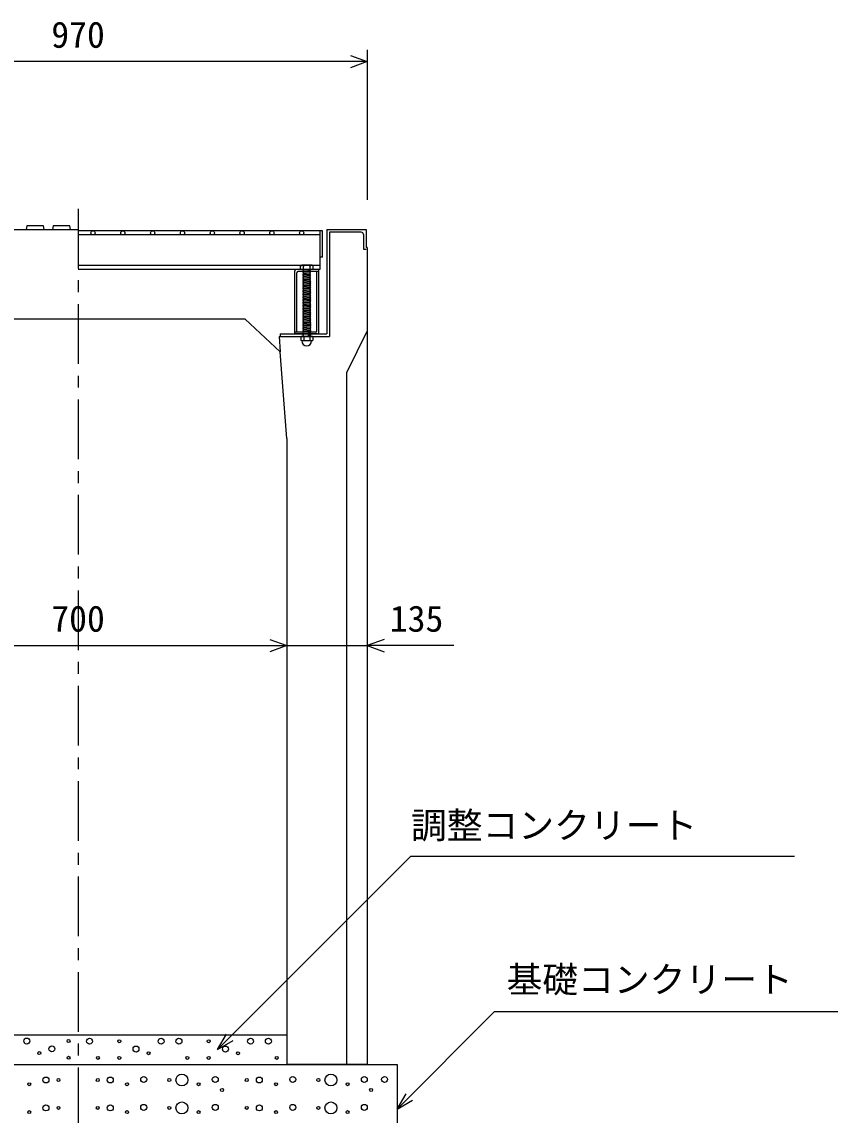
# Model space of a CAD drawing. Units: millimetres, scale not verified. Extents: x -16800 to 16800, y -5940 to 5940.
# Drawn here: x 2306 to 3661, y -1897 to -63 of the extents above; entities that cross this region are included whole.
import ezdxf
from ezdxf.enums import TextEntityAlignment as Align

# ---------------------------------------------------------------- set-up
doc = ezdxf.new("R2010")
doc.units = ezdxf.units.MM
doc.header["$LTSCALE"] = 20
doc.linetypes.add('CHAIN1', pattern=[8, 5, -1, 1, -1])
doc.linetypes.add('DOTTED', pattern=[1.75, 0.25, -1.5])
for name, color, linetype, lineweight in [('0-0_DIM', 7, 'Continuous', 25), ('0-2_HATCH', 6, 'Continuous', 25), ('0-5_OUTLINE', 3, 'Continuous', 25)]:
    doc.layers.add(name, color=color, linetype=linetype, lineweight=lineweight)
doc.styles.add('ＭＳ ゴシック', font='')
doc.styles.get('ＭＳ ゴシック').set_extended_font_data('MS Gothic')

msp = doc.modelspace()

# ---------------------------------------------------------------- linework, layer by layer
at = {"layer": '0-0_DIM'}
for p, q in [((2885, -109.92), (2885, -361.66)), ((2885, -129.92), (1915, -129.92)), ((2050, -1109.14), (2750, -1109.14)), ((2750, -1109.14), (2885, -1109.14)), ((3030.1, -1109.14), (2885, -1109.14)), ((3098.65, -1723.01), (2935, -1886.66)), ((3098.65, -1723.01), (3745.53, -1723.01)), ((2633.82, -1786.66), (2648.82, -1760.68)), ((2633.82, -1786.66), (2659.8, -1771.66)), ((2935, -1886.66), (2950, -1860.68)), ((2935, -1886.66), (2960.98, -1871.66))]:
    msp.add_line(p, q, dxfattribs=at)
at = {"layer": '0-0_DIM', "linetype": 'CHAIN1'}
msp.add_line((2400, -376.66), (2400, -2161.66), dxfattribs=at)
at = {"layer": '0-0_DIM'}
for points in [[(2856.85, -119.66), (2885.04, -129.92), (2856.85, -140.18)], [(2721.81, -1098.88), (2750, -1109.14), (2721.81, -1119.4)], [(2913.19, -1098.88), (2885, -1109.14), (2913.19, -1119.4)], [(2633.82, -1786.66), (2958.29, -1462.2), (3601.84, -1462.2)]]:
    msp.add_lwpolyline(points, dxfattribs=at)
at = {"layer": '0-2_HATCH'}
for p, q in [((2810, -413.66), (2400, -413.66)), ((2805.5, -420.66), (2400, -420.66)), ((2805.5, -413.66), (2805.5, -478.66)), ((2810, -457.66), (2810, -413.66)), ((2817, -411.66), (2817, -586.66)), ((2821.5, -416.16), (2821.5, -591.16)), ((2875, -416.16), (2821.5, -416.16)), ((2878.5, -419.66), (2878.5, -444.66)), ((2810, -457.66), (2805.5, -457.66)), ((2878.5, -444.66), (2883, -444.66)), ((2774.32, -471.66), (2400, -471.66)), ((2775, -471.16), (2773, -472.66)), ((2773, -478.66), (2773, -472.66)), ((2773.33, -472.39), (2775, -471.16)), ((2792, -471.16), (2775, -471.16)), ((2778, -478.66), (2778, -472.66)), ((2789, -478.66), (2789, -472.66)), ((2793.67, -472.39), (2792, -471.16)), ((2805.5, -471.66), (2792.68, -471.66)), ((2794, -478.66), (2794, -472.66)), ((2805.5, -478.66), (2400, -478.66)), ((2763.5, -586.66), (2763.5, -480.66)), ((2803.5, -478.66), (2765.5, -478.66)), ((2766.7, -583.46), (2766.7, -483.86)), ((2803.5, -481.86), (2768.7, -481.86)), ((2794, -478.66), (2773, -478.66)), ((2777, -478.66), (2790, -478.66)), ((2777, -479.66), (2778, -478.66)), ((2778, -480.66), (2777, -479.66)), ((2777, -481.66), (2778, -480.66)), ((2778, -482.66), (2777, -481.66)), ((2777, -483.66), (2778, -482.66)), ((2790, -482.66), (2777, -483.66)), ((2778, -484.66), (2777, -483.66)), ((2777, -485.66), (2778, -484.66)), ((2790, -484.66), (2777, -485.66)), ((2778, -486.66), (2777, -485.66)), ((2777, -487.66), (2778, -486.66)), ((2790, -486.66), (2777, -487.66)), ((2778, -488.66), (2777, -487.66)), ((2777, -489.66), (2778, -488.66)), ((2790, -488.66), (2777, -489.66)), ((2778, -490.66), (2777, -489.66)), ((2790, -490.66), (2777, -491.66)), ((2777, -491.66), (2778, -490.66)), ((2790, -492.66), (2777, -493.66)), ((2778, -494.66), (2777, -493.66)), ((2790, -494.66), (2777, -495.66)), ((2777, -495.66), (2778, -494.66)), ((2789, -479.66), (2790, -478.66)), ((2790, -480.66), (2789, -479.66)), ((2789, -483.66), (2790, -482.66)), ((2790, -484.66), (2789, -483.66)), ((2789, -485.66), (2790, -484.66)), ((2790, -486.66), (2789, -485.66)), ((2789, -487.66), (2790, -486.66)), ((2790, -488.66), (2789, -487.66)), ((2789, -491.66), (2790, -490.66)), ((2790, -492.66), (2789, -491.66)), ((2789, -493.66), (2790, -492.66)), ((2790, -494.66), (2789, -493.66)), ((2789, -495.66), (2790, -494.66)), ((2800.3, -581.46), (2800.3, -481.86)), ((2803.5, -584.66), (2803.5, -478.66)), ((2778, -496.66), (2777, -495.66)), ((2790, -496.66), (2777, -497.66)), ((2777, -497.66), (2778, -496.66)), ((2778, -498.66), (2777, -497.66)), ((2790, -498.66), (2777, -499.66)), ((2777, -499.66), (2778, -498.66)), ((2778, -500.66), (2777, -499.66)), ((2790, -500.66), (2777, -501.66)), ((2777, -501.66), (2778, -500.66)), ((2778, -502.66), (2777, -501.66)), ((2790, -502.66), (2777, -503.66)), ((2777, -503.66), (2778, -502.66)), ((2778, -504.66), (2777, -503.66)), ((2790, -504.66), (2777, -505.66)), ((2777, -505.66), (2778, -504.66)), ((2778, -506.66), (2777, -505.66)), ((2790, -506.66), (2777, -507.66)), ((2777, -507.66), (2778, -506.66)), ((2778, -508.66), (2777, -507.66)), ((2790, -508.66), (2777, -509.66)), ((2777, -509.66), (2778, -508.66)), ((2778, -510.66), (2777, -509.66)), ((2790, -510.66), (2777, -511.66)), ((2777, -511.66), (2778, -510.66)), ((2778, -512.66), (2777, -511.66)), ((2790, -512.66), (2777, -513.66)), ((2777, -513.66), (2778, -512.66)), ((2789, -495.66), (2790, -496.66)), ((2789, -497.66), (2790, -496.66)), ((2789, -497.66), (2790, -498.66)), ((2789, -499.66), (2790, -498.66)), ((2789, -499.66), (2790, -500.66)), ((2789, -501.66), (2790, -500.66)), ((2789, -501.66), (2790, -502.66)), ((2789, -503.66), (2790, -502.66)), ((2789, -503.66), (2790, -504.66)), ((2789, -505.66), (2790, -504.66)), ((2789, -505.66), (2790, -506.66)), ((2789, -507.66), (2790, -506.66)), ((2789, -507.66), (2790, -508.66)), ((2789, -509.66), (2790, -508.66)), ((2789, -509.66), (2790, -510.66)), ((2789, -511.66), (2790, -510.66)), ((2789, -511.66), (2790, -512.66)), ((2789, -513.66), (2790, -512.66)), ((2778, -514.66), (2777, -513.66)), ((2790, -514.66), (2777, -515.66)), ((2777, -515.66), (2778, -514.66)), ((2778, -516.66), (2777, -515.66)), ((2790, -516.66), (2777, -517.66)), ((2777, -517.66), (2778, -516.66)), ((2778, -518.66), (2777, -517.66)), ((2790, -518.66), (2777, -519.66)), ((2777, -519.66), (2778, -518.66)), ((2778, -520.66), (2777, -519.66)), ((2790, -520.66), (2777, -521.66)), ((2777, -521.66), (2778, -520.66)), ((2778, -522.66), (2777, -521.66)), ((2790, -522.66), (2777, -523.66)), ((2777, -523.66), (2778, -522.66)), ((2778, -524.66), (2777, -523.66)), ((2790.01, -524.67), (2777.01, -525.67)), ((2777.01, -525.67), (2778.01, -524.67)), ((2778.01, -526.67), (2777.01, -525.67)), ((2790.01, -526.67), (2777.01, -527.67)), ((2777.01, -527.67), (2778.01, -526.67)), ((2778.01, -528.67), (2777.01, -527.67)), ((2790.01, -528.67), (2777.01, -529.67)), ((2777.01, -529.67), (2778.01, -528.67)), ((2778.01, -530.67), (2777.01, -529.67)), ((2790.01, -530.67), (2777.01, -531.67)), ((2777.01, -531.67), (2778.01, -530.67)), ((2789, -513.66), (2790, -514.66)), ((2789, -515.66), (2790, -514.66)), ((2789, -515.66), (2790, -516.66)), ((2789, -517.66), (2790, -516.66)), ((2789, -517.66), (2790, -518.66)), ((2789, -519.66), (2790, -518.66)), ((2789, -519.66), (2790, -520.66)), ((2789, -521.66), (2790, -520.66)), ((2789, -521.66), (2790, -522.66)), ((2789, -523.66), (2790, -522.66)), ((2789, -523.66), (2790.01, -524.67)), ((2789.01, -525.67), (2790.01, -524.67)), ((2789.01, -525.67), (2790.01, -526.67)), ((2789.01, -527.67), (2790.01, -526.67)), ((2789.01, -527.67), (2790.01, -528.67)), ((2789.01, -529.67), (2790.01, -528.67)), ((2789.01, -529.67), (2790.01, -530.67)), ((2789.01, -531.67), (2790.01, -530.67)), ((2778.01, -532.67), (2777.01, -531.67)), ((2790.01, -532.67), (2777.01, -533.67)), ((2777.01, -533.67), (2778.01, -532.67)), ((2778.01, -534.67), (2777.01, -533.67)), ((2790.01, -536.67), (2777.01, -537.67)), ((2777.01, -537.67), (2778.01, -536.67)), ((2778.01, -538.67), (2777.01, -537.67)), ((2790.01, -538.67), (2777.01, -539.67)), ((2777.01, -539.67), (2778.01, -538.67)), ((2778.01, -540.67), (2777.01, -539.67)), ((2790.01, -540.67), (2777.01, -541.67)), ((2777.01, -541.67), (2778.01, -540.67)), ((2778.01, -542.67), (2777.01, -541.67)), ((2790.02, -534.68), (2777.02, -535.68)), ((2777.02, -535.68), (2778.02, -534.68)), ((2778.02, -536.68), (2777.02, -535.68)), ((2790.02, -542.67), (2777.02, -543.67)), ((2777.02, -543.67), (2778.02, -542.67)), ((2778.02, -544.67), (2777.02, -543.67)), ((2790.02, -544.67), (2777.02, -545.67)), ((2777.02, -545.67), (2778.02, -544.67)), ((2778.02, -546.67), (2777.02, -545.67)), ((2790.02, -546.68), (2777.02, -547.68)), ((2777.02, -547.68), (2778.02, -546.68)), ((2778.02, -548.68), (2777.02, -547.68)), ((2790.02, -548.68), (2777.02, -549.68)), ((2777.02, -549.68), (2778.02, -548.68)), ((2778.02, -550.68), (2777.02, -549.68)), ((2789.01, -531.67), (2790.01, -532.67)), ((2789.01, -533.67), (2790.01, -532.67)), ((2789.01, -537.67), (2790.01, -536.67)), ((2789.01, -537.67), (2790.01, -538.67)), ((2789.01, -539.67), (2790.01, -538.67)), ((2789.01, -539.67), (2790.01, -540.67)), ((2789.01, -541.67), (2790.01, -540.67)), ((2789.01, -541.67), (2790.02, -542.67)), ((2789.02, -533.67), (2790.02, -534.68)), ((2789.02, -535.68), (2790.02, -534.68)), ((2789.02, -535.68), (2790.02, -536.68)), ((2789.02, -543.67), (2790.02, -542.67)), ((2789.02, -543.67), (2790.02, -544.67)), ((2789.02, -545.67), (2790.02, -544.67)), ((2789.02, -545.67), (2790.02, -546.68)), ((2789.02, -547.68), (2790.02, -546.68)), ((2789.02, -547.68), (2790.02, -548.68)), ((2789.02, -549.68), (2790.02, -548.68)), ((2789.02, -549.68), (2790.03, -550.68)), ((2790.03, -550.68), (2777.03, -551.68)), ((2777.03, -551.68), (2778.03, -550.68)), ((2778.03, -552.68), (2777.03, -551.68)), ((2790.03, -552.68), (2777.03, -553.68)), ((2777.03, -553.68), (2778.03, -552.68)), ((2778.03, -554.68), (2777.03, -553.68)), ((2790.03, -554.68), (2777.03, -555.68)), ((2777.03, -555.68), (2778.03, -554.68)), ((2778.03, -556.68), (2777.03, -555.68)), ((2790.03, -556.69), (2777.03, -557.69)), ((2777.03, -557.69), (2778.03, -556.69)), ((2778.03, -558.69), (2777.03, -557.69)), ((2790.04, -558.69), (2777.03, -559.69)), ((2777.03, -559.69), (2778.03, -558.69)), ((2778.03, -560.69), (2777.03, -559.69)), ((2790.04, -560.69), (2777.04, -561.69)), ((2777.04, -561.69), (2778.04, -560.69)), ((2778.04, -562.69), (2777.04, -561.69)), ((2790.04, -562.69), (2777.04, -563.69)), ((2777.04, -563.69), (2778.04, -562.69)), ((2778.04, -564.69), (2777.04, -563.69)), ((2790.04, -564.69), (2777.04, -565.69)), ((2777.04, -565.69), (2778.04, -564.69)), ((2778.04, -566.69), (2777.04, -565.69)), ((2790.04, -566.7), (2777.04, -567.7)), ((2777.04, -567.7), (2778.04, -566.7)), ((2778.04, -568.7), (2777.04, -567.7)), ((2789.03, -551.68), (2790.03, -550.68)), ((2789.03, -551.68), (2790.03, -552.68)), ((2789.03, -553.68), (2790.03, -552.68)), ((2789.03, -553.68), (2790.03, -554.68)), ((2789.03, -555.68), (2790.03, -554.68)), ((2789.03, -555.68), (2790.03, -556.69)), ((2789.03, -557.69), (2790.03, -556.69)), ((2789.03, -557.69), (2790.04, -558.69)), ((2789.04, -559.69), (2790.04, -558.69)), ((2789.04, -559.69), (2790.04, -560.69)), ((2789.04, -561.69), (2790.04, -560.69)), ((2789.04, -561.69), (2790.04, -562.69)), ((2789.04, -563.69), (2790.04, -562.69)), ((2789.04, -563.69), (2790.04, -564.69)), ((2789.04, -565.69), (2790.04, -564.69)), ((2789.04, -565.69), (2790.04, -566.7)), ((2789.04, -567.7), (2790.04, -566.7)), ((2789.05, -567.7), (2790.05, -568.7)), ((2798.3, -583.46), (2763.5, -583.46)), ((2790.05, -568.7), (2777.05, -569.7)), ((2777.05, -569.7), (2778.05, -568.7)), ((2778.05, -570.7), (2777.05, -569.7)), ((2790.05, -570.7), (2777.05, -571.7)), ((2777.05, -571.7), (2778.05, -570.7)), ((2778.05, -572.7), (2777.05, -571.7)), ((2790.05, -572.7), (2777.05, -573.7)), ((2777.05, -573.7), (2778.05, -572.7)), ((2778.05, -574.7), (2777.05, -573.7)), ((2790.05, -574.7), (2777.05, -575.7)), ((2777.05, -575.7), (2778.05, -574.7)), ((2778.05, -576.7), (2777.05, -575.7)), ((2790.06, -576.71), (2777.06, -577.71)), ((2777.06, -577.71), (2778.06, -576.71)), ((2778.06, -578.71), (2777.06, -577.71)), ((2790.06, -578.71), (2777.06, -579.71)), ((2777.06, -579.71), (2778.06, -578.71)), ((2778.06, -580.71), (2777.06, -579.71)), ((2790.06, -580.71), (2777.06, -581.71)), ((2777.06, -581.71), (2778.06, -580.71)), ((2778.06, -582.71), (2777.06, -581.71)), ((2790.06, -582.71), (2777.06, -583.71)), ((2777.06, -583.71), (2778.06, -582.71)), ((2778.06, -584.71), (2777.06, -583.71)), ((2777.07, -585.71), (2778.07, -584.71)), ((2778.07, -586.71), (2777.07, -585.71)), ((2789.05, -569.7), (2790.05, -568.7)), ((2789.05, -569.7), (2790.05, -570.7)), ((2789.05, -571.7), (2790.05, -570.7)), ((2789.05, -571.7), (2790.05, -572.7)), ((2789.05, -573.7), (2790.05, -572.7)), ((2789.05, -573.7), (2790.05, -574.71)), ((2789.05, -575.71), (2790.05, -574.71)), ((2789.06, -575.71), (2790.06, -576.71)), ((2789.06, -577.71), (2790.06, -576.71)), ((2789.06, -577.71), (2790.06, -578.71)), ((2789.06, -579.71), (2790.06, -578.71)), ((2789.06, -579.71), (2790.06, -580.71)), ((2789.06, -581.71), (2790.06, -580.71)), ((2789.06, -581.71), (2790.06, -582.71)), ((2789.06, -583.71), (2790.06, -582.71)), ((2789.06, -583.71), (2790.07, -584.72)), ((2789.07, -585.72), (2790.07, -584.72)), ((2789.07, -585.72), (2790.07, -586.72)), ((2737.21, -591.16), (2821.5, -591.16)), ((2737.21, -591.16), (2739.11, -616.51)), ((2739, -586.66), (2739, -591.16)), ((2739, -586.66), (2817, -586.66)), ((2801.5, -586.66), (2763.5, -586.66)), ((2774.16, -591.16), (2773.29, -591.81)), ((2773.29, -591.81), (2773.29, -596.99)), ((2774.99, -597.97), (2773.29, -596.99)), ((2792.84, -591.16), (2774.16, -591.16)), ((2774.99, -598.29), (2774.99, -597.97)), ((2792.01, -597.97), (2774.99, -597.97)), ((2792.01, -598.29), (2774.99, -598.29)), ((2777.07, -587.72), (2778.07, -586.72)), ((2778.07, -588.72), (2777.07, -587.72)), ((2777.07, -589.72), (2778.07, -588.72)), ((2778.07, -590.72), (2777.07, -589.72)), ((2777.63, -591.16), (2778.07, -590.72)), ((2778.4, -591.81), (2778.4, -596.99)), ((2788.6, -591.81), (2788.6, -596.99)), ((2789.07, -587.72), (2790.07, -586.72)), ((2789.07, -587.72), (2790.07, -588.72)), ((2789.07, -589.72), (2790.07, -588.72)), ((2789.07, -589.72), (2790.07, -590.72)), ((2789.63, -591.16), (2790.07, -590.72)), ((2792.01, -597.97), (2793.71, -596.99)), ((2792.01, -598.29), (2792.01, -597.97)), ((2792.84, -591.16), (2793.71, -591.81)), ((2793.71, -591.81), (2793.71, -596.99))]:
    msp.add_line(p, q, dxfattribs=at)
at = {"layer": '0-2_HATCH', "linetype": 'DOTTED'}
for p, q in [((2790, -478.66), (2777, -479.66)), ((2790, -480.66), (2777, -481.66)), ((2790.07, -584.71), (2777.07, -585.71)), ((2790.07, -586.72), (2777.07, -587.72)), ((2790.07, -588.72), (2777.07, -589.72)), ((2777.63, -591.16), (2789.63, -591.16)), ((2790.07, -590.72), (2784.34, -591.16))]:
    msp.add_line(p, q, dxfattribs=at)
at = {"layer": '0-2_HATCH'}
for points in [[(2343, -411.66), (2342, -405.16), (2314, -405.16), (2313, -411.66)], [(2387, -411.66), (2386, -405.16), (2358, -405.16), (2357, -411.66)], [(2777, -493.66), (2778, -492.66), (2777, -491.66)], [(2790, -482.66), (2789, -481.66), (2790, -480.66)], [(2790, -490.66), (2789, -489.66), (2790, -488.66)]]:
    msp.add_lwpolyline(points, dxfattribs=at)
for centre, radius in [((2425, -417.16), 3.5), ((2475, -417.16), 3.5), ((2525, -417.16), 3.5), ((2575, -417.16), 3.5), ((2625, -417.16), 3.5), ((2675, -417.16), 3.5), ((2725, -417.16), 3.5), ((2775, -417.16), 3.5), ((2313.88, -1772.35), 5), ((2383.97, -1772.35), 2.5), ((2419.14, -1772.63), 5), ((2469.04, -1772.63), 2.5), ((2539.14, -1772.63), 5), ((2569.14, -1772.63), 5), ((2619.04, -1772.63), 2.5), ((2689.14, -1772.63), 5), ((2719.14, -1772.63), 5), ((2334.9, -1792.49), 2.5), ((2355.93, -1785.48), 5), ((2497.08, -1785.77), 5), ((2518.11, -1792.77), 2.5), ((2647.08, -1785.77), 5), ((2668.11, -1792.77), 2.5), ((2383.97, -1800.36), 2.5), ((2433.15, -1800.65), 2.5), ((2469.04, -1800.65), 2.5), ((2583.15, -1800.65), 2.5), ((2619.04, -1800.65), 2.5), ((2733.15, -1800.65), 2.5), ((2346.04, -1837.68), 5), ((2453.96, -1837.68), 5), ((2510.03, -1836.81), 5), ((2573.96, -1837.68), 10), ((2630.03, -1836.81), 5), ((2703.96, -1837.68), 5), ((2760.03, -1836.81), 5), ((2823.96, -1837.68), 10), ((2880.03, -1836.81), 5), ((2913.9, -1836.81), 5), ((2318.01, -1844.69), 2.5), ((2367.07, -1837.68), 2.5), ((2432.93, -1837.68), 2.5), ((2481.99, -1844.69), 2.5), ((2552.93, -1837.68), 2.5), ((2601.99, -1844.69), 2.5), ((2682.93, -1837.68), 2.5), ((2731.99, -1844.69), 2.5), ((2802.93, -1837.68), 2.5), ((2851.99, -1844.69), 2.5), ((2641.37, -1854.38), 2.5), ((2891.37, -1854.38), 2.5), ((2346.04, -1884.48), 5), ((2367.07, -1884.48), 2.5), ((2432.93, -1884.48), 2.5), ((2453.96, -1884.48), 5), ((2510.03, -1883.61), 5), ((2552.93, -1884.48), 2.5), ((2573.96, -1884.48), 10), ((2630.03, -1883.61), 5), ((2682.93, -1884.48), 2.5), ((2703.96, -1884.48), 5), ((2760.03, -1883.61), 5), ((2802.93, -1884.48), 2.5), ((2823.96, -1884.48), 10), ((2880.03, -1883.61), 5), ((2318.01, -1891.49), 2.5), ((2481.99, -1891.49), 2.5), ((2601.99, -1891.49), 2.5), ((2731.99, -1891.49), 2.5), ((2851.99, -1891.49), 2.5)]:
    msp.add_circle(centre, radius, dxfattribs=at)
for centre, radius, start, end in [((2875, -419.66), 3.5, 0, 90), ((2775.5, -475.29), 3.62, 46.39563, 133.60437), ((2783.5, -487.29), 15.62, 69.39075, 110.60925), ((2791.5, -475.29), 3.62, 46.39563, 133.60437), ((2765.5, -480.66), 2, 90, 180), ((2768.7, -483.86), 2, 90, 180), ((2798.3, -581.46), 2, 270, 0), ((2801.5, -584.66), 2, 270, 0), ((2775.85, -596.51), 5.35, 61.49832, 118.50684), ((2775.85, -592.3), 5.35, 241.49843, 298.50089), ((2783.5, -598.29), 8.19, 180, 359.99995), ((2783.5, -611.58), 20.42, 75.52621, 104.47362), ((2783.5, -577.23), 20.42, 255.52638, 284.47374), ((2791.15, -596.51), 5.35, 61.49231, 118.50169), ((2791.15, -592.3), 5.35, 241.49989, 298.5)]:
    msp.add_arc(centre, radius, start, end, dxfattribs=at)
at = {"layer": '0-5_OUTLINE'}
for p, q in [((1917, -411.66), (2400, -411.66)), ((2885, -441.66), (2883, -441.66)), ((2885, -441.66), (2885, -1811.66)), ((2680, -561.66), (2120, -561.66)), ((2739.11, -616.51), (2680, -561.66)), ((2885, -581.66), (2850, -651.66)), ((2750, -761.66), (2739.11, -616.51)), ((2850, -651.66), (2850, -1811.66)), ((2750, -761.66), (2750, -1811.66)), ((2050, -1761.66), (2750, -1761.66)), ((1865, -1811.66), (2935, -1811.66)), ((2885, -1811.66), (2750, -1811.66)), ((2935, -1811.66), (2935, -1961.66))]:
    msp.add_line(p, q, dxfattribs=at)
msp.add_lwpolyline([(2817, -411.66), (2883, -411.66), (2883, -441.66)], dxfattribs=at)

# ---------------------------------------------------------------- texts
at = {"layer": '0-0_DIM', "style": 'ＭＳ ゴシック'}
for s, p in [('970', (2355, -119.92)), ('700', (2355, -1099.14)), ('135', (2922.81, -1099.14)), ('調整コンクリート', (2958.29, -1445.77)), ('基礎コンクリート', (3118.65, -1704.27))]:
    msp.add_text(s, height=43.99, dxfattribs=at).set_placement(p, align=Align.BOTTOM_LEFT)

doc.saveas('drawing.dxf')
